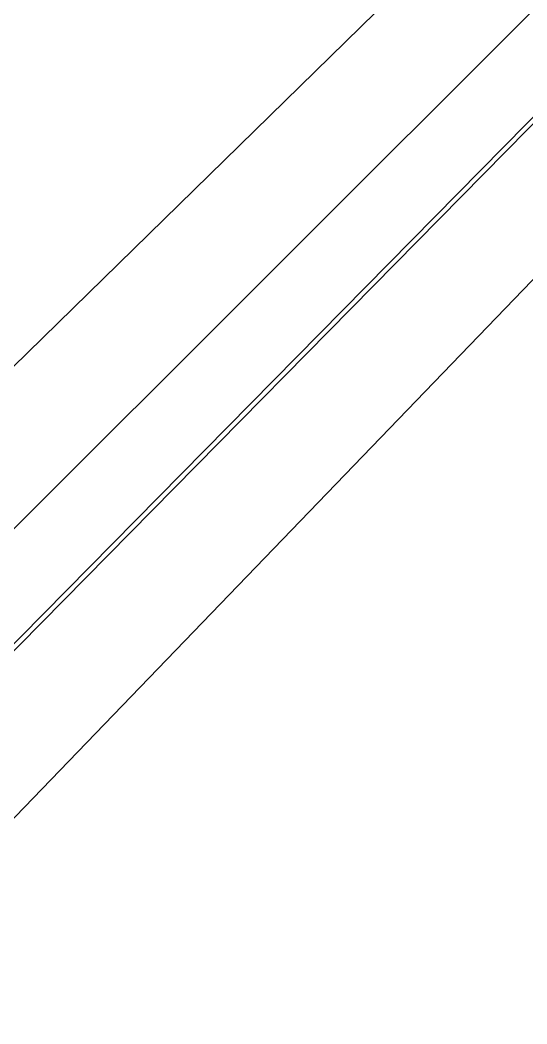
# Model space of a CAD drawing. Header units: millimetres. Extents: x 0 to 214, y 0 to 214.
# Drawn here: x 13.27 to 26.65, y 0.13 to 26.64 of the extents above; entities that cross this region are included whole.
import ezdxf

# ---------------------------------------------------------------- set-up
doc = ezdxf.new("R2010")
doc.units = ezdxf.units.MM
doc.header["$MEASUREMENT"] = 0
doc.layers.add('BottomSolder', color=6, linetype='Continuous')
doc.layers.add('TopSolder', color=216, linetype='Continuous')

msp = doc.modelspace()

# ---------------------------------------------------------------- linework, layer by layer
at = {"layer": 'BottomSolder'}
for p in [(0.013, 0.133), (0.074, 4.772), (7.861, 0.136), (7.961, 4.772)]:
    msp.add_line(p, (214.051, 213.983), dxfattribs=at)
at = {"layer": 'TopSolder'}
for p in [(0.013, 0.133), (0.074, 4.772), (7.773, 4.772), (7.861, 0.136)]:
    msp.add_line(p, (214.051, 213.983), dxfattribs=at)

doc.saveas('drawing.dxf')
